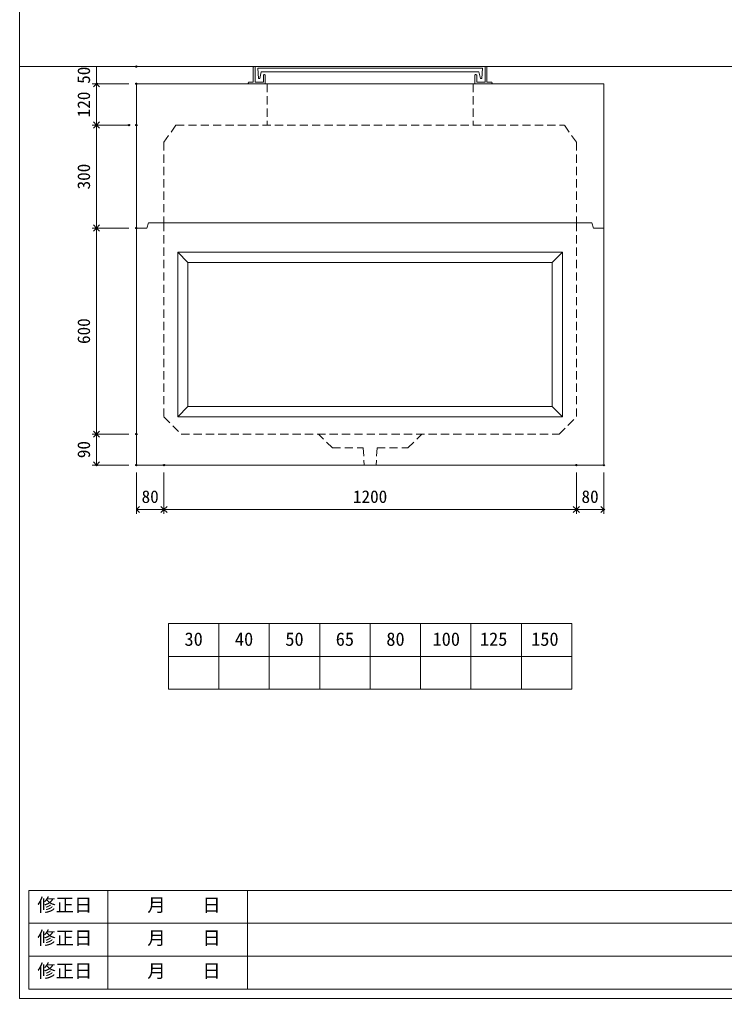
# Model space of a CAD drawing. Units: millimetres, scale not verified. Extents: x -6420 to 6420, y -3045 to 3045.
# Drawn here: x -1740 to 311, y -2655 to 195 of the extents above; entities that cross this region are included whole.
import ezdxf
from ezdxf.enums import TextEntityAlignment as Align

# ---------------------------------------------------------------- set-up
doc = ezdxf.new("R2010")
doc.units = ezdxf.units.MM
doc.header["$LTSCALE"] = 20
doc.header["$PDMODE"] = 32
doc.header["$PDSIZE"] = 4
doc.linetypes.add('DASHED1', pattern=[1.8, 1.2, -0.6])
doc.layers.add('0-1_Defpoints', color=7, linetype='Continuous')
for name, color, linetype, lineweight in [('0-2_waku', 7, 'Continuous', 18), ('0-3_gaikei', 7, 'Continuous', 18), ('0-4_kakure', 7, 'DASHED1', 5), ('0-5_sunpou', 7, 'Continuous', 5), ('0-8_uchigawa', 6, 'Continuous', 18), ('0-A_futa', 3, 'Continuous', 18), ('0-B_GL', 4, 'Continuous', 18), ('0-D_文字１', 7, 'Continuous', 18)]:
    doc.layers.add(name, color=color, linetype=linetype, lineweight=lineweight)
doc.styles.add('ＭＳ ゴシック', font='')
doc.styles.get('ＭＳ ゴシック').set_extended_font_data('MS Gothic')

# ---------------------------------------------------------------- blocks, each defined once
blk = doc.blocks.new('_Open90')
at = {"layer": '0-5_sunpou'}
blk.add_line((0, 0), (-1, 0), dxfattribs=at)
blk.add_lwpolyline([(-0.5, 0.5), (0, 0), (-0.5, -0.5)], dxfattribs=at)
blk = doc.blocks.new('D48')
at = {"layer": '0-1_Defpoints'}
for p in [(1183.24, 2169.83), (1067.22, 1569.83), (1183.24, 1569.83)]:
    blk.add_point(p, dxfattribs=at)
at = {"layer": '0-5_sunpou'}
for p, q in [((1161.24, 2169.83), (1054.22, 2169.83)), ((1067.22, 2151.83), (1067.22, 1587.83)), ((1161.24, 1569.83), (1054.22, 1569.83))]:
    blk.add_line(p, q, dxfattribs=at)
at = {"layer": '0-5_sunpou', "xscale": 18, "yscale": 18}
for p, rotation in [((1067.22, 2169.83), 90), ((1067.22, 1569.83), 270)]:
    blk.add_blockref('_Open90', p, dxfattribs=dict(at, rotation=rotation))
at = {"layer": '0-5_sunpou', "style": 'ＭＳ ゴシック'}
blk.add_text('600', height=36.66, rotation=90, dxfattribs=at).set_placement((1059.22, 1832.33), align=Align.BOTTOM_LEFT)
blk = doc.blocks.new('D49')
at = {"layer": '0-1_Defpoints'}
for p in [(1183.24, 1569.83), (1067.22, 1479.83), (1183.24, 1479.83)]:
    blk.add_point(p, dxfattribs=at)
at = {"layer": '0-5_sunpou'}
for p, q in [((1161.24, 1569.83), (1054.22, 1569.83)), ((1067.22, 1551.83), (1067.22, 1497.83)), ((1161.24, 1479.83), (1054.22, 1479.83))]:
    blk.add_line(p, q, dxfattribs=at)
at = {"layer": '0-5_sunpou', "xscale": 18, "yscale": 18}
for p, rotation in [((1067.22, 1569.83), 90), ((1067.22, 1479.83), 270)]:
    blk.add_blockref('_Open90', p, dxfattribs=dict(at, rotation=rotation))
at = {"layer": '0-5_sunpou', "style": 'ＭＳ ゴシック'}
blk.add_text('90', height=36.66, rotation=90, dxfattribs=at).set_placement((1059.22, 1499.83), align=Align.BOTTOM_LEFT)
blk = doc.blocks.new('D50')
at = {"layer": '0-1_Defpoints'}
for p in [(1183.24, 1479.83), (1263.24, 1479.83), (1263.24, 1350.51)]:
    blk.add_point(p, dxfattribs=at)
at = {"layer": '0-5_sunpou'}
for p, q in [((1183.24, 1457.83), (1183.24, 1337.51)), ((1263.24, 1457.83), (1263.24, 1337.51)), ((1201.24, 1350.51), (1245.24, 1350.51))]:
    blk.add_line(p, q, dxfattribs=at)
at = {"layer": '0-5_sunpou', "xscale": 18, "yscale": 18, "rotation": 180}
blk.add_blockref('_Open90', (1183.24, 1350.51), dxfattribs=at)
at = {"layer": '0-5_sunpou', "xscale": 18, "yscale": 18}
blk.add_blockref('_Open90', (1263.24, 1350.51), dxfattribs=at)
at = {"layer": '0-5_sunpou', "style": 'ＭＳ ゴシック'}
blk.add_text('80', height=36.66, dxfattribs=at).set_placement((1198.24, 1358.51), align=Align.BOTTOM_LEFT)
blk = doc.blocks.new('D51')
at = {"layer": '0-1_Defpoints'}
for p in [(1263.24, 1479.83), (2463.24, 1479.83), (2463.24, 1350.51)]:
    blk.add_point(p, dxfattribs=at)
at = {"layer": '0-5_sunpou'}
for p, q in [((1263.24, 1457.83), (1263.24, 1337.51)), ((2463.24, 1457.83), (2463.24, 1337.51)), ((1281.24, 1350.51), (2445.24, 1350.51))]:
    blk.add_line(p, q, dxfattribs=at)
at = {"layer": '0-5_sunpou', "xscale": 18, "yscale": 18, "rotation": 180}
blk.add_blockref('_Open90', (1263.24, 1350.51), dxfattribs=at)
at = {"layer": '0-5_sunpou', "xscale": 18, "yscale": 18}
blk.add_blockref('_Open90', (2463.24, 1350.51), dxfattribs=at)
at = {"layer": '0-5_sunpou', "style": 'ＭＳ ゴシック'}
blk.add_text('1200', height=36.66, dxfattribs=at).set_placement((1813.24, 1358.51), align=Align.BOTTOM_LEFT)
blk = doc.blocks.new('D52')
at = {"layer": '0-1_Defpoints'}
for p in [(2463.24, 1479.83), (2543.24, 1479.83), (2543.24, 1350.51)]:
    blk.add_point(p, dxfattribs=at)
at = {"layer": '0-5_sunpou'}
for p, q in [((2463.24, 1457.83), (2463.24, 1337.51)), ((2543.24, 1457.83), (2543.24, 1337.51)), ((2481.24, 1350.51), (2525.24, 1350.51))]:
    blk.add_line(p, q, dxfattribs=at)
at = {"layer": '0-5_sunpou', "xscale": 18, "yscale": 18, "rotation": 180}
blk.add_blockref('_Open90', (2463.24, 1350.51), dxfattribs=at)
at = {"layer": '0-5_sunpou', "xscale": 18, "yscale": 18}
blk.add_blockref('_Open90', (2543.24, 1350.51), dxfattribs=at)
at = {"layer": '0-5_sunpou', "style": 'ＭＳ ゴシック'}
blk.add_text('80', height=36.66, dxfattribs=at).set_placement((2478.24, 1358.51), align=Align.BOTTOM_LEFT)
blk = doc.blocks.new('D53')
at = {"layer": '0-1_Defpoints'}
for p in [(1183.24, 2589.83), (1067.22, 2469.83), (1183.24, 2469.83)]:
    blk.add_point(p, dxfattribs=at)
at = {"layer": '0-5_sunpou'}
for p, q in [((1161.24, 2589.83), (1054.22, 2589.83)), ((1067.22, 2571.83), (1067.22, 2487.83)), ((1161.24, 2469.83), (1054.22, 2469.83))]:
    blk.add_line(p, q, dxfattribs=at)
at = {"layer": '0-5_sunpou', "xscale": 18, "yscale": 18}
for p, rotation in [((1067.22, 2589.83), 90), ((1067.22, 2469.83), 270)]:
    blk.add_blockref('_Open90', p, dxfattribs=dict(at, rotation=rotation))
at = {"layer": '0-5_sunpou', "style": 'ＭＳ ゴシック'}
blk.add_text('120', height=36.66, rotation=90, dxfattribs=at).set_placement((1059.22, 2492.33), align=Align.BOTTOM_LEFT)
blk = doc.blocks.new('D54')
at = {"layer": '0-1_Defpoints'}
for p in [(1161.24, 2469.83), (1067.22, 2169.83), (1183.24, 2169.83)]:
    blk.add_point(p, dxfattribs=at)
at = {"layer": '0-5_sunpou'}
for p, q in [((1139.24, 2469.83), (1054.22, 2469.83)), ((1067.22, 2451.83), (1067.22, 2187.83)), ((1161.24, 2169.83), (1054.22, 2169.83))]:
    blk.add_line(p, q, dxfattribs=at)
at = {"layer": '0-5_sunpou', "xscale": 18, "yscale": 18}
for p, rotation in [((1067.22, 2469.83), 90), ((1067.22, 2169.83), 270)]:
    blk.add_blockref('_Open90', p, dxfattribs=dict(at, rotation=rotation))
at = {"layer": '0-5_sunpou', "style": 'ＭＳ ゴシック'}
blk.add_text('300', height=36.66, rotation=90, dxfattribs=at).set_placement((1059.22, 2282.33), align=Align.BOTTOM_LEFT)
blk = doc.blocks.new('D47')
at = {"layer": '0-1_Defpoints'}
for p in [(1183.24, 2639.83), (1067.22, 2589.83), (1183.24, 2589.83)]:
    blk.add_point(p, dxfattribs=at)
at = {"layer": '0-5_sunpou'}
for p, q in [((1161.24, 2639.83), (1054.22, 2639.83)), ((1067.22, 2639.83), (1067.22, 2589.83)), ((1161.24, 2589.83), (1054.22, 2589.83))]:
    blk.add_line(p, q, dxfattribs=at)
at = {"layer": '0-5_sunpou', "style": 'ＭＳ ゴシック'}
blk.add_text('50', height=36.66, rotation=90, dxfattribs=at).set_placement((1059.22, 2589.83), align=Align.BOTTOM_LEFT)

msp = doc.modelspace()

# ---------------------------------------------------------------- linework, layer by layer
at = {"layer": '0-2_waku'}
for p, q in [((-1740.14, 3045.13), (-1740.14, -2654.87)), ((-1306.81, -1562.87), (-1306.81, -1754.87)), ((-1306.81, -1562.87), (-1306.81, -1754.87)), ((-1306.81, -1562.87), (-1306.81, -1754.87)), ((-1306.81, -1562.87), (-1306.81, -1754.87)), ((-1306.81, -1562.87), (-133.48, -1562.87)), ((-1160.14, -1562.87), (-1160.14, -1754.87)), ((-1013.48, -1562.87), (-1013.48, -1754.87)), ((-1013.48, -1562.87), (-1013.48, -1754.87)), ((-866.81, -1562.87), (-866.81, -1754.87)), ((-720.14, -1562.87), (-720.14, -1754.87)), ((-573.48, -1562.87), (-573.48, -1754.87)), ((-426.81, -1562.87), (-426.81, -1754.87)), ((-280.14, -1562.87), (-280.14, -1754.87)), ((-133.48, -1562.87), (-133.48, -1754.87)), ((-1306.81, -1658.87), (-133.48, -1658.87)), ((-1306.81, -1754.87), (-133.48, -1754.87)), ((-1306.81, -1754.87), (-133.48, -1754.87)), ((-1713.48, -2340.2), (-1713.48, -2628.2)), ((-1713.48, -2340.2), (-1713.48, -2628.2)), ((-1713.48, -2340.2), (-1713.48, -2628.2)), ((-1713.48, -2340.2), (990.52, -2340.2)), ((-1483.48, -2340.2), (-1483.48, -2628.2)), ((-1076.81, -2340.2), (-1076.81, -2628.2)), ((-1076.81, -2340.2), (-1076.81, -2628.2)), ((-1713.48, -2436.2), (990.52, -2436.2)), ((-1713.48, -2532.2), (606.52, -2532.2)), ((-1713.48, -2628.2), (990.52, -2628.2)), ((-1740.14, -2654.87), (6419.86, -2654.87))]:
    msp.add_line(p, q, dxfattribs=at)
at = {"layer": '0-3_gaikei'}
for p, q in [((-40.14, 8.13), (-1400.14, 8.13)), ((-1370.14, -411.87), (-1365.14, -396.87)), ((-1370.14, -411.87), (-1365.14, -396.87)), ((-1365.14, -396.87), (-75.14, -396.87)), ((-1365.14, -396.87), (-75.14, -396.87)), ((-70.14, -411.87), (-75.14, -396.87)), ((-70.14, -411.87), (-75.14, -396.87)), ((-1370.14, -411.87), (-1400.14, -411.87)), ((-1370.14, -411.87), (-1400.14, -411.87)), ((-40.14, -411.87), (-70.14, -411.87)), ((-40.14, -411.87), (-70.14, -411.87)), ((-40.14, -1101.87), (-1400.14, -1101.87))]:
    msp.add_line(p, q, dxfattribs=at)
for points in [[(-1400.14, 8.13), (-1400.14, -411.87), (-1400.14, -1101.87)], [(-40.14, 8.13), (-40.14, -411.87), (-40.14, -1101.87)]]:
    msp.add_lwpolyline(points, dxfattribs=at)
at = {"layer": '0-4_kakure'}
for p, q in [((-1020.14, 8.13), (-1020.14, -111.87)), ((-420.14, 8.13), (-420.14, -111.87)), ((-1320.14, -161.87), (-1285.14, -111.87)), ((-1285.14, -111.87), (-155.14, -111.87)), ((-1285.14, -111.87), (-155.14, -111.87)), ((-120.14, -161.87), (-155.14, -111.87)), ((-120.14, -161.87), (-120.14, -396.87)), ((-120.14, -396.87), (-120.14, -961.87)), ((-170.14, -1011.87), (-120.14, -961.87)), ((-830.14, -1051.87), (-870.14, -1011.87)), ((-830.14, -1051.87), (-740.14, -1051.87)), ((-740.14, -1051.87), (-737.64, -1101.87)), ((-700.14, -1051.87), (-702.64, -1101.87))]:
    msp.add_line(p, q, dxfattribs=at)
for points in [[(-1320.14, -161.87), (-1320.14, -396.87), (-1320.14, -961.87)], [(-1320.14, -961.87), (-1270.14, -1011.87), (-170.14, -1011.87)], [(-700.14, -1051.87), (-610.14, -1051.87), (-570.14, -1011.87)]]:
    msp.add_lwpolyline(points, dxfattribs=at)
at = {"layer": '0-8_uchigawa'}
for p, q in [((-1280.14, -481.87), (-160.14, -481.87)), ((-1280.14, -481.87), (-1280.14, -961.87)), ((-1280.14, -481.87), (-1250.14, -511.87)), ((-160.14, -481.87), (-190.14, -511.87)), ((-160.14, -961.87), (-160.14, -481.87)), ((-1250.14, -511.87), (-190.14, -511.87)), ((-1250.14, -511.87), (-1250.14, -931.87)), ((-190.14, -931.87), (-190.14, -511.87)), ((-1280.14, -961.87), (-1250.14, -931.87)), ((-1250.14, -931.87), (-190.14, -931.87)), ((-160.14, -961.87), (-190.14, -931.87)), ((-1280.14, -961.87), (-160.14, -961.87))]:
    msp.add_line(p, q, dxfattribs=at)
at = {"layer": '0-A_futa'}
for p, q in [((-1058.15, 58.13), (-1055.15, 58.13)), ((-1055.15, 58.13), (-1055.15, 13.13)), ((-385.14, 58.13), (-382.14, 58.13)), ((-1060.15, 56.13), (-1060.15, 13.13)), ((-1047.33, 53.63), (-393, 53.63)), ((-1047.33, 53.63), (-1044.84, 23.63)), ((-1036.81, 42.63), (-1041.13, 23.63)), ((-1036.81, 42.63), (-403.47, 42.63)), ((-1030.15, 33.13), (-1030.15, 13.13)), ((-1028.15, 35.13), (-1027.15, 35.13)), ((-1025.15, 33.13), (-1025.15, 8.13)), ((-415.14, 33.13), (-415.14, 8.13)), ((-412.14, 35.13), (-413.14, 35.13)), ((-410.14, 33.13), (-410.14, 13.13)), ((-403.47, 42.63), (-399.16, 23.63)), ((-393, 53.63), (-395.25, 23.63)), ((-380.14, 56.13), (-380.14, 13.13)), ((-1075.15, 11.13), (-1075.15, 10.13)), ((-1073.15, 13.13), (-1060.15, 13.13)), ((-1020.14, 8.13), (-1073.15, 8.13)), ((-1055.15, 13.13), (-1030.15, 13.13)), ((-1044.84, 23.63), (-1041.13, 23.63)), ((-415.14, 8.13), (-367.14, 8.13)), ((-395.25, 23.63), (-399.16, 23.63)), ((-367.14, 13.13), (-380.14, 13.13)), ((-365.14, 11.13), (-365.14, 10.13))]:
    msp.add_line(p, q, dxfattribs=at)
msp.add_lwpolyline([(-385.14, 58.13), (-385.14, 13.13), (-410.14, 13.13)], dxfattribs=at)
for centre, start, end in [((-1058.15, 56.13), 90, 180), ((-382.14, 56.13), 0, 90), ((-1028.15, 33.13), 90, 180), ((-1027.15, 33.13), 0, 90), ((-413.14, 33.13), 90, 180), ((-412.14, 33.13), 0, 90), ((-1073.15, 11.13), 90, 180), ((-1073.15, 10.13), 180, 270), ((-367.14, 11.13), 0, 90), ((-367.14, 10.13), 270, 0)]:
    msp.add_arc(centre, 2, start, end, dxfattribs=at)
at = {"layer": '0-B_GL'}
msp.add_line((-1740.14, 58.13), (6419.86, 58.13), dxfattribs=at)

# ---------------------------------------------------------------- block references
at = {"layer": '0-5_sunpou'}
for name in ['D47', 'D53', 'D54', 'D48', 'D49', 'D50', 'D51', 'D52']:
    msp.add_blockref(name, (-2583.38, -2581.71), dxfattribs=at)

# ---------------------------------------------------------------- texts
at = {"layer": '0-D_文字１', "style": 'ＭＳ ゴシック'}
for s, p in [('30', (-1260.23, -1639.96)), ('40', (-1113.56, -1639.96)), ('50', (-966.9, -1639.96)), ('65', (-820.23, -1639.96)), ('80', (-673.02, -1639.96)), ('100', (-538.52, -1639.96)), ('125', (-400.67, -1639.96)), ('150', (-251.65, -1639.96)), ('修正日', (-1688.61, -2413.93)), ('\u3000\u3000月\u3000\u3000日', (-1475.08, -2413.93)), ('修正日', (-1688.61, -2509.93)), ('\u3000\u3000月\u3000\u3000日', (-1475.08, -2509.93)), ('修正日', (-1688.61, -2605.93)), ('\u3000\u3000月\u3000\u3000日', (-1475.08, -2605.93))]:
    msp.add_text(s, height=39.1, dxfattribs=at).set_placement(p, align=Align.BOTTOM_LEFT)

doc.saveas('drawing.dxf')
